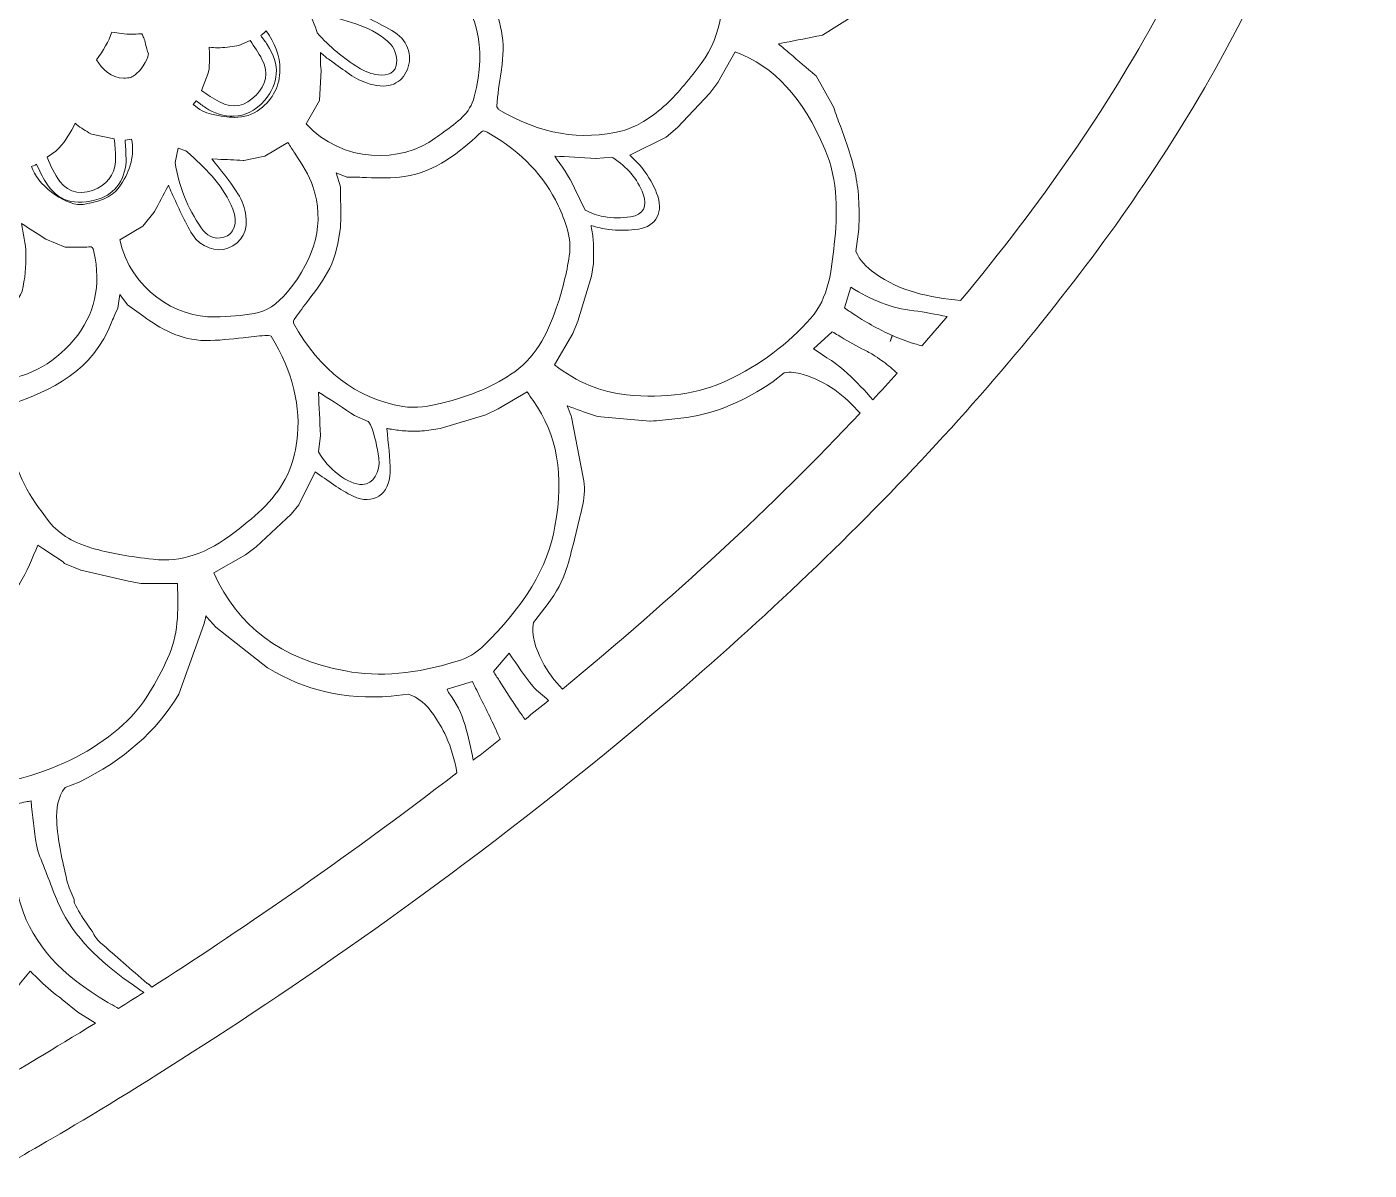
# Model space of a CAD drawing. Extents: x 12 to 8996, y -931 to -69.
# Drawn here: x 5086.9 to 5564.4, y -931.4 to -524.8 of the extents above; entities that cross this region are included whole.
import ezdxf

# ---------------------------------------------------------------- set-up
doc = ezdxf.new("R2010")
doc.units = 0
doc.header["$MEASUREMENT"] = 0
doc.layers.add('Layer 1', color=7, linetype='Continuous')

msp = doc.modelspace()

# ---------------------------------------------------------------- linework, layer by layer
at = {"layer": 'Layer 1', "lineweight": 0}
for points, knots in [([(5491.1, -136.52), (5449.12, -92.73), (5390.98, -68.61), (5327.41, -68.61), (5271.01, -68.61), (5214.99, -87.62), (5169.65, -122.14), (5122.88, -157.75), (5090.64, -207.02), (5076, -265.08), (5061.36, -207.03), (5029.12, -157.77), (4982.34, -122.15), (4937.01, -87.64), (4880.98, -68.62), (4824.59, -68.61), (4824.59, -68.61), (4824.54, -68.61), (4824.54, -68.61), (4760.99, -68.61), (4702.87, -92.72), (4660.89, -136.51), (4612.95, -186.52), (4587.61, -260.36), (4587.61, -350.03), (4587.61, -422.61), (4613.29, -498.34), (4663.94, -575.11), (4704.37, -636.41), (4760.73, -698.52), (4831.45, -759.71), (4951.78, -863.84), (5073.71, -930.15), (5074.92, -930.81), (5074.92, -930.81), (5076, -931.39), (5076, -931.39), (5076, -931.39), (5077.07, -930.81), (5077.07, -930.81), (5078.29, -930.15), (5200.22, -863.84), (5320.55, -759.71), (5391.27, -698.52), (5447.63, -636.41), (5488.06, -575.11), (5538.71, -498.34), (5564.39, -422.61), (5564.39, -350.03), (5564.39, -260.37), (5539.05, -186.54), (5491.1, -136.52)], [0, 0, 0, 0, 1, 1, 1, 2, 2, 2, 3, 3, 3, 4, 4, 4, 5, 5, 5, 6, 6, 6, 7, 7, 7, 8, 8, 8, 9, 9, 9, 10, 10, 10, 11, 11, 11, 12, 12, 12, 13, 13, 13, 14, 14, 14, 15, 15, 15, 16, 16, 16, 17, 17, 17, 17]), ([(5254.06, -552.95), (5254.42, -548.89), (5255, -544.76), (5255.57, -540.77), (5255.57, -540.77), (5255.94, -538.11), (5255.94, -538.11), (5257.22, -528.92), (5255.22, -520.22), (5250, -512.23), (5248.83, -510.44), (5247.64, -508.66), (5246.33, -506.7), (5246.33, -506.7), (5244.34, -503.72), (5244.34, -503.72), (5244.34, -503.72), (5240.66, -500.19), (5240.66, -500.19), (5240.66, -500.19), (5244.79, -499.69), (5244.79, -499.69), (5244.79, -499.69), (5245.25, -499.58), (5245.25, -499.58), (5262.52, -493.73), (5273.16, -481.4), (5278.72, -460.78), (5278.8, -460.69), (5278.94, -460.59), (5279.04, -460.53), (5279.04, -460.53), (5279.76, -460.59), (5279.76, -460.59), (5291.95, -461.58), (5303.46, -462.52), (5313.61, -469.83), (5319.54, -474.1), (5325.15, -478.14), (5327.63, -484.65), (5329.67, -490.02), (5331.44, -496.17), (5333.03, -503.44), (5336.06, -517.34), (5333.48, -529.56), (5325.37, -539.76), (5321.41, -544.74), (5317.33, -549.89), (5312.53, -553.93), (5307.75, -557.96), (5302.99, -560.65), (5298.78, -561.73), (5284.15, -565.47), (5269.32, -562.9), (5254.72, -554.12), (5254.47, -553.92), (5254.08, -553.22), (5254.06, -552.95)], [0, 0, 0, 0, 1, 1, 1, 2, 2, 2, 3, 3, 3, 4, 4, 4, 5, 5, 5, 6, 6, 6, 7, 7, 7, 8, 8, 8, 9, 9, 9, 10, 10, 10, 11, 11, 11, 12, 12, 12, 13, 13, 13, 14, 14, 14, 15, 15, 15, 16, 16, 16, 17, 17, 17, 18, 18, 18, 19, 19, 19, 19]), ([(5419.08, -622.07), (5407.85, -620.99), (5397.53, -618.92), (5388.51, -612.43), (5385.45, -610.22), (5383.17, -607.74), (5381.85, -604.67), (5381.85, -604.67), (5382.86, -596.74), (5382.86, -596.74), (5383.19, -588.62), (5382.76, -582.26), (5381.52, -576.73), (5380.23, -570.98), (5378.22, -565.44), (5376.28, -560.09), (5375.47, -557.85), (5374.66, -555.63), (5373.93, -553.43), (5373.93, -553.43), (5367.69, -542.18), (5367.69, -542.18), (5367.69, -542.18), (5367.36, -541.91), (5367.36, -541.91), (5364.33, -539.4), (5361.33, -536.85), (5358.34, -534.3), (5356.97, -533.14), (5355.61, -531.98), (5354.25, -530.83), (5354.25, -530.83), (5356.39, -530.4), (5356.39, -530.4), (5360.75, -529.54), (5365.14, -528.67), (5369.54, -527.82), (5369.54, -527.82), (5369.96, -527.74), (5369.96, -527.74), (5369.96, -527.74), (5381.05, -520.69), (5381.05, -520.69), (5394.73, -513.36), (5404.91, -502.5), (5413.07, -486.52), (5413.07, -486.52), (5414.79, -481.93), (5414.79, -481.93), (5415.73, -481.23), (5416.74, -480.65), (5417.72, -480.28), (5432.23, -474.87), (5445.13, -480.92), (5458.7, -486.55), (5458.56, -486.59), (5458.44, -486.64), (5458.3, -486.67), (5458.35, -486.69), (5458.39, -486.7), (5458.44, -486.71), (5458.78, -486.76), (5459.11, -486.85), (5459.41, -486.99), (5459.82, -487.19), (5460.16, -487.46), (5460.44, -487.78), (5460.95, -487.98), (5461.45, -488.19), (5461.94, -488.42), (5462.65, -488.75), (5463.33, -489.19), (5463.91, -489.72), (5464.19, -489.98), (5464.43, -490.29), (5464.69, -490.58), (5465.58, -490.89), (5466.44, -491.3), (5467.21, -491.93), (5473.48, -497.13), (5478.42, -503.95), (5484.46, -510.66), (5484.45, -510.66), (5484.44, -510.66), (5484.43, -510.66), (5485.03, -511.35), (5485.51, -512.14), (5485.92, -512.91), (5486.07, -513.19), (5486.22, -513.48), (5486.37, -513.77), (5486.51, -514.05), (5486.66, -514.34), (5486.8, -514.62), (5486.8, -514.63), (5486.8, -514.62), (5486.81, -514.63), (5487.14, -515.23), (5487.48, -515.82), (5487.82, -516.41), (5488.49, -517.57), (5489.05, -518.75), (5489.57, -519.94), (5471.26, -553.59), (5447.65, -587.82), (5419.08, -622.07)], [0, 0, 0, 0, 1, 1, 1, 2, 2, 2, 3, 3, 3, 4, 4, 4, 5, 5, 5, 6, 6, 6, 7, 7, 7, 8, 8, 8, 9, 9, 9, 10, 10, 10, 11, 11, 11, 12, 12, 12, 13, 13, 13, 14, 14, 14, 15, 15, 15, 16, 16, 16, 17, 17, 17, 18, 18, 18, 19, 19, 19, 20, 20, 20, 21, 21, 21, 22, 22, 22, 23, 23, 23, 24, 24, 24, 25, 25, 25, 26, 26, 26, 27, 27, 27, 28, 28, 28, 29, 29, 29, 30, 30, 30, 31, 31, 31, 32, 32, 32, 33, 33, 33, 34, 34, 34, 35, 35, 35, 35]), ([(5191.03, -551), (5191.03, -551), (5191.54, -540.18), (5191.54, -540.18), (5191.54, -540.18), (5191.56, -540), (5191.56, -540), (5191.56, -540), (5191.49, -539.42), (5191.49, -539.42), (5191.41, -538.93), (5191.36, -538.43), (5191.34, -537.92), (5191.34, -537.71), (5191.34, -537.48), (5191.35, -537.17), (5191.35, -537.17), (5191.34, -536.73), (5191.34, -536.73), (5191.34, -536.62), (5191.34, -536.51), (5191.35, -536.4), (5191.4, -535.57), (5191.4, -534.76), (5191.38, -533.95), (5192.38, -534.84), (5193.38, -535.71), (5194.45, -536.43), (5198.79, -539.34), (5202.88, -543.07), (5207.67, -544.72), (5214.86, -547.2), (5219.45, -545.43), (5221.88, -540.8), (5224.27, -536.25), (5222.95, -529.9), (5217.73, -526.7), (5212.15, -523.29), (5206.12, -520.64), (5200.26, -517.79), (5200.26, -517.79), (5202.15, -516.85), (5202.15, -516.85), (5204.68, -515.48), (5207.34, -514.05), (5210.04, -512.7), (5210.04, -512.7), (5215.91, -507.73), (5215.91, -507.73), (5215.91, -507.73), (5220.73, -499.6), (5220.73, -499.6), (5221.97, -500.19), (5223.23, -500.76), (5224.45, -501.31), (5228.45, -503.11), (5232.22, -504.81), (5235.17, -507.35), (5247.17, -517.7), (5250.74, -531.55), (5246.06, -549.68), (5244.56, -555.52), (5240.02, -558.75), (5235.21, -562.17), (5234.24, -562.85), (5233.27, -563.55), (5232.31, -564.26), (5220.13, -573.38), (5199.03, -573.37), (5186.21, -559.21), (5186.21, -559.21), (5191.03, -551), (5191.03, -551)], [0, 0, 0, 0, 1, 1, 1, 2, 2, 2, 3, 3, 3, 4, 4, 4, 5, 5, 5, 6, 6, 6, 7, 7, 7, 8, 8, 8, 9, 9, 9, 10, 10, 10, 11, 11, 11, 12, 12, 12, 13, 13, 13, 14, 14, 14, 15, 15, 15, 16, 16, 16, 17, 17, 17, 18, 18, 18, 19, 19, 19, 20, 20, 20, 21, 21, 21, 22, 22, 22, 23, 23, 23, 24, 24, 24, 24]), ([(5190.19, -526.87), (5190.02, -526.34), (5189.87, -525.8), (5189.66, -525.28), (5189.66, -525.28), (5187.82, -520.6), (5187.82, -520.6), (5187.82, -520.6), (5190.31, -520.11), (5190.31, -520.11), (5191.25, -520.22), (5192.16, -520.35), (5193.03, -520.58), (5201.36, -522.84), (5210.07, -524.61), (5216.38, -531.06), (5218, -532.7), (5218.86, -536.3), (5218.31, -538.57), (5217.49, -541.96), (5213.89, -542.29), (5210.82, -541.7), (5208.78, -541.31), (5206.72, -540.42), (5204.95, -539.32), (5199.48, -535.9), (5194.56, -531.87), (5190.19, -526.87)], [0, 0, 0, 0, 1, 1, 1, 2, 2, 2, 3, 3, 3, 4, 4, 4, 5, 5, 5, 6, 6, 6, 7, 7, 7, 8, 8, 8, 9, 9, 9, 9]), ([(5117.15, -526.63), (5119.4, -527.06), (5121.77, -527.38), (5124.24, -527.38), (5124.63, -527.38), (5125.03, -527.38), (5125.45, -527.36), (5125.45, -527.36), (5127.62, -527.26), (5127.82, -527.25), (5128.04, -527.71), (5128.27, -528.22), (5128.49, -528.71), (5128.7, -529.17), (5128.93, -530.06), (5129.15, -530.92), (5129.46, -532.11), (5129.75, -533.2), (5130.15, -534.34), (5130.15, -534.71), (5129.95, -535.85), (5129.02, -537.51), (5127.22, -540.72), (5124.66, -542.54), (5123.92, -542.75), (5123.06, -542.93), (5122.23, -543.02), (5121.44, -543.02), (5116.84, -543.02), (5113.66, -539.74), (5111.65, -536.55), (5114.16, -533.23), (5115.99, -529.93), (5117.15, -526.63)], [0, 0, 0, 0, 1, 1, 1, 2, 2, 2, 3, 3, 3, 4, 4, 4, 5, 5, 5, 6, 6, 6, 7, 7, 7, 8, 8, 8, 9, 9, 9, 10, 10, 10, 11, 11, 11, 11]), ([(5147.14, -551.09), (5148.26, -551.92), (5149.38, -552.77), (5150.54, -553.56), (5156.2, -557.39), (5164.84, -558.69), (5171.5, -550.88), (5176.47, -545.05), (5177.25, -538.24), (5172.42, -531.09), (5171.68, -530), (5170.87, -528.94), (5170.08, -527.88), (5170.08, -527.88), (5170.54, -527.59), (5170.54, -527.59), (5170.54, -527.59), (5171.69, -526.59), (5172.07, -526.24), (5175.08, -530.12), (5176.94, -535.19), (5176.93, -539.95), (5176.93, -545.7), (5174.54, -550.42), (5169.82, -554), (5167.15, -556.03), (5164.23, -556.97), (5160.65, -556.97), (5158.42, -556.97), (5155.94, -556.63), (5152.59, -555.85), (5150.31, -555.33), (5148.2, -554.2), (5146.05, -552.34), (5146.05, -552.34), (5147.14, -551.09), (5147.14, -551.09)], [0, 0, 0, 0, 1, 1, 1, 2, 2, 2, 3, 3, 3, 4, 4, 4, 5, 5, 5, 6, 6, 6, 7, 7, 7, 8, 8, 8, 9, 9, 9, 10, 10, 10, 11, 11, 11, 12, 12, 12, 12]), ([(5151.38, -541.19), (5151.38, -541.19), (5151.7, -539.7), (5151.7, -539.7), (5151.7, -539.7), (5151.74, -539.25), (5151.74, -539.25), (5151.92, -537.05), (5151.94, -534.84), (5151.81, -532.66), (5151.79, -532.46), (5151.78, -532.26), (5151.76, -532.06), (5152.79, -532.15), (5153.81, -532.19), (5154.83, -532.19), (5157.1, -532.19), (5159.37, -531.97), (5161.59, -531.53), (5161.59, -531.53), (5162.28, -531.39), (5162.28, -531.39), (5162.28, -531.39), (5166.32, -529.68), (5166.32, -529.68), (5167.86, -531.82), (5169.33, -534), (5170.54, -536.31), (5173.09, -541.15), (5172.07, -545.37), (5168.43, -549.08), (5164.54, -553.02), (5160.4, -554.06), (5155.37, -551.41), (5153.18, -550.26), (5151.11, -548.9), (5149.08, -547.45), (5149.08, -547.45), (5151.38, -541.19), (5151.38, -541.19)], [0, 0, 0, 0, 1, 1, 1, 2, 2, 2, 3, 3, 3, 4, 4, 4, 5, 5, 5, 6, 6, 6, 7, 7, 7, 8, 8, 8, 9, 9, 9, 10, 10, 10, 11, 11, 11, 12, 12, 12, 13, 13, 13, 13]), ([(5300.18, -655.63), (5291.18, -654.74), (5282.77, -651.25), (5274.54, -644.96), (5274.54, -644.96), (5281.12, -633.82), (5281.12, -633.82), (5281.12, -633.82), (5282.86, -629.47), (5282.86, -629.47), (5282.86, -629.47), (5287.74, -613.48), (5287.74, -613.48), (5287.74, -613.48), (5288.42, -608.89), (5288.42, -608.89), (5288.42, -608.89), (5288.44, -608.57), (5288.44, -608.57), (5288.44, -607.75), (5288.46, -606.96), (5288.47, -606.18), (5288.5, -604.37), (5288.53, -602.66), (5288.39, -600.9), (5288.26, -599.17), (5287.96, -597.47), (5287.67, -595.82), (5287.65, -595.69), (5287.63, -595.56), (5287.6, -595.42), (5289.79, -596.03), (5291.86, -596.63), (5293.96, -596.87), (5297, -597.22), (5300.13, -597.12), (5303.2, -596.89), (5310.02, -596.4), (5313.46, -591.53), (5311.33, -585.05), (5310.32, -582), (5308.73, -579.03), (5306.87, -576.4), (5305.31, -574.18), (5303.31, -572.28), (5301.43, -570.37), (5301.43, -570.37), (5314.29, -564.03), (5314.29, -564.03), (5314.29, -564.03), (5318.37, -560.61), (5318.37, -560.61), (5318.37, -560.61), (5329.81, -548.37), (5329.81, -548.37), (5329.81, -548.37), (5332.65, -544.55), (5332.65, -544.55), (5332.65, -544.55), (5338.85, -533.67), (5338.85, -533.67), (5352.96, -539.04), (5362.86, -549.79), (5370.78, -568.24), (5375.66, -579.63), (5375.22, -591.73), (5374.13, -602.15), (5373.15, -611.47), (5372.14, -621.12), (5365.81, -628.35), (5357.71, -637.61), (5347.69, -645.08), (5336.03, -650.56), (5325.84, -655.34), (5314.1, -657.01), (5300.18, -655.63)], [0, 0, 0, 0, 1, 1, 1, 2, 2, 2, 3, 3, 3, 4, 4, 4, 5, 5, 5, 6, 6, 6, 7, 7, 7, 8, 8, 8, 9, 9, 9, 10, 10, 10, 11, 11, 11, 12, 12, 12, 13, 13, 13, 14, 14, 14, 15, 15, 15, 16, 16, 16, 17, 17, 17, 18, 18, 18, 19, 19, 19, 20, 20, 20, 21, 21, 21, 22, 22, 22, 23, 23, 23, 24, 24, 24, 25, 25, 25, 25]), ([(5118.46, -570.99), (5118.59, -575.89), (5116.66, -579.82), (5112.11, -582.12), (5107.03, -584.68), (5101.8, -584.09), (5098.62, -579.75), (5096.74, -577.17), (5095.38, -574.21), (5094.13, -571.17), (5094.13, -571.17), (5097.18, -568.98), (5097.18, -568.98), (5097.18, -568.98), (5098.09, -568.16), (5098.09, -568.16), (5098.09, -568.16), (5098.32, -567.89), (5098.32, -567.89), (5100.7, -565.24), (5102.59, -562.32), (5104.03, -559.08), (5105.56, -560.28), (5107.19, -561.41), (5108.95, -562.41), (5108.95, -562.41), (5109.87, -562.92), (5109.87, -562.92), (5109.87, -562.92), (5117.97, -564.62), (5117.97, -564.62), (5118.21, -566.74), (5118.4, -568.86), (5118.46, -570.99)], [0, 0, 0, 0, 1, 1, 1, 2, 2, 2, 3, 3, 3, 4, 4, 4, 5, 5, 5, 6, 6, 6, 7, 7, 7, 8, 8, 8, 9, 9, 9, 10, 10, 10, 11, 11, 11, 11]), ([(5260.43, -647.42), (5253.44, -652.43), (5244.91, -656.1), (5234.36, -658.63), (5230.35, -659.59), (5225.17, -660.59), (5220.62, -659.79), (5203.96, -656.85), (5191.23, -647.11), (5181.75, -630.15), (5181.68, -629.86), (5181.83, -629.08), (5182.01, -628.82), (5182.01, -628.82), (5182.01, -628.82), (5182.01, -628.82), (5183.39, -626.84), (5184.89, -624.87), (5186.35, -622.96), (5188.98, -619.5), (5191.71, -615.93), (5193.9, -612.04), (5196, -608.31), (5197.43, -603.58), (5198.26, -597.58), (5198.76, -594.01), (5198.65, -590.45), (5198.53, -586.69), (5198.49, -585.05), (5198.44, -583.37), (5198.44, -581.65), (5198.44, -581.65), (5196.97, -576.7), (5196.97, -576.7), (5196.97, -576.7), (5200.75, -578.22), (5200.75, -578.22), (5200.75, -578.22), (5201.19, -578.22), (5201.19, -578.22), (5203.46, -578.22), (5205.65, -578.3), (5207.77, -578.37), (5212.41, -578.54), (5216.79, -578.69), (5221.12, -578.02), (5232.42, -576.26), (5240.95, -569.37), (5247.8, -562.85), (5249.2, -561.52), (5249.49, -561.49), (5251.25, -562.53), (5263.02, -569.52), (5271.07, -577.94), (5275.86, -588.26), (5278.45, -593.85), (5280.9, -599.83), (5279.87, -606.22), (5278.88, -612.46), (5277.46, -618.3), (5275.68, -623.58), (5272.68, -632.43), (5268.76, -641.45), (5260.43, -647.42)], [0, 0, 0, 0, 1, 1, 1, 2, 2, 2, 3, 3, 3, 4, 4, 4, 5, 5, 5, 6, 6, 6, 7, 7, 7, 8, 8, 8, 9, 9, 9, 10, 10, 10, 11, 11, 11, 12, 12, 12, 13, 13, 13, 14, 14, 14, 15, 15, 15, 16, 16, 16, 17, 17, 17, 18, 18, 18, 19, 19, 19, 20, 20, 20, 21, 21, 21, 21]), ([(5106.07, -588), (5099.8, -588), (5090.37, -580.67), (5088.55, -574.5), (5088.81, -574.38), (5089.66, -573.98), (5090.33, -573.67), (5091.36, -575.87), (5092.42, -578.01), (5093.66, -580.04), (5097.84, -586.9), (5103.82, -588.54), (5112.59, -585.97), (5118.36, -584.28), (5122.36, -578.48), (5122.19, -571.49), (5122.14, -569.36), (5122, -567.23), (5121.84, -565.09), (5121.84, -565.09), (5124.16, -564.75), (5124.16, -564.75), (5125.16, -570.41), (5123.9, -575.42), (5120.25, -581.08), (5118.17, -584.3), (5115.11, -586.7), (5106.91, -587.94), (5106.64, -587.98), (5106.35, -588), (5106.07, -588)], [0, 0, 0, 0, 1, 1, 1, 2, 2, 2, 3, 3, 3, 4, 4, 4, 5, 5, 5, 6, 6, 6, 7, 7, 7, 8, 8, 8, 9, 9, 9, 10, 10, 10, 10]), ([(5128.21, -595.71), (5128.21, -595.71), (5132.08, -590.82), (5132.08, -590.82), (5132.08, -590.82), (5132.31, -590.47), (5132.31, -590.47), (5133.86, -587.53), (5135.44, -584.6), (5137.09, -581.53), (5137.09, -581.53), (5137.31, -581.11), (5137.31, -581.11), (5137.66, -582.07), (5138, -583), (5138.43, -583.88), (5140.8, -588.85), (5142.91, -594), (5145.82, -598.65), (5148.67, -603.21), (5154.51, -605.04), (5158.38, -603.5), (5163.49, -601.47), (5165.79, -597.39), (5164.68, -591.01), (5164.22, -588.3), (5162.95, -585.54), (5161.41, -583.23), (5158.83, -579.39), (5155.88, -575.76), (5152.74, -571.71), (5152.74, -571.71), (5154.72, -571.85), (5154.72, -571.85), (5157.9, -571.99), (5160.86, -572.12), (5163.81, -572.3), (5163.81, -572.3), (5164.12, -572.32), (5164.12, -572.32), (5164.12, -572.32), (5171.53, -570.75), (5171.53, -570.75), (5171.53, -570.75), (5179.75, -565.94), (5179.75, -565.94), (5180.56, -567.23), (5181.39, -568.5), (5182.2, -569.73), (5184.84, -573.73), (5187.33, -577.51), (5188.67, -581.61), (5192.84, -594.3), (5189.88, -606.54), (5179.62, -619.02), (5175.89, -623.56), (5172.1, -626.01), (5167.71, -626.75), (5163.51, -627.44), (5158.96, -627.84), (5153.82, -627.95), (5139.96, -628.31), (5123.88, -618.12), (5119.93, -600.53), (5119.93, -600.53), (5128.21, -595.71), (5128.21, -595.71)], [0, 0, 0, 0, 1, 1, 1, 2, 2, 2, 3, 3, 3, 4, 4, 4, 5, 5, 5, 6, 6, 6, 7, 7, 7, 8, 8, 8, 9, 9, 9, 10, 10, 10, 11, 11, 11, 12, 12, 12, 13, 13, 13, 14, 14, 14, 15, 15, 15, 16, 16, 16, 17, 17, 17, 18, 18, 18, 19, 19, 19, 20, 20, 20, 21, 21, 21, 22, 22, 22, 22]), ([(5140.71, -567.9), (5140.71, -567.9), (5143.44, -568.9), (5143.44, -568.9), (5144.03, -569.35), (5144.6, -569.81), (5145.13, -570.29), (5151.27, -575.83), (5157.05, -581.73), (5160.13, -589.6), (5162.08, -594.57), (5160.69, -598.5), (5156.94, -599.6), (5153.44, -600.62), (5150.74, -598.86), (5148.92, -596.23), (5144.08, -589.2), (5140.95, -581.58), (5139.66, -573.04), (5139.66, -573.04), (5140.71, -567.9), (5140.71, -567.9)], [0, 0, 0, 0, 1, 1, 1, 2, 2, 2, 3, 3, 3, 4, 4, 4, 5, 5, 5, 6, 6, 6, 7, 7, 7, 7]), ([(5285.55, -590), (5285.55, -590), (5281.77, -582.12), (5281.77, -582.12), (5279.73, -577.89), (5277.05, -574.1), (5274.66, -570.75), (5279.07, -570.97), (5284.15, -571.24), (5289.27, -571.58), (5289.27, -571.58), (5289.44, -571.59), (5289.44, -571.59), (5289.44, -571.59), (5294.93, -571.14), (5294.93, -571.14), (5295.1, -571.22), (5295.28, -571.28), (5295.43, -571.38), (5300.28, -574.54), (5304.11, -578.71), (5306.16, -584.26), (5307.77, -588.6), (5306.28, -591.64), (5301.66, -592.35), (5298.54, -592.83), (5295.17, -592.93), (5292.12, -592.26), (5289.78, -591.75), (5287.55, -591.08), (5285.55, -590)], [0, 0, 0, 0, 1, 1, 1, 2, 2, 2, 3, 3, 3, 4, 4, 4, 5, 5, 5, 6, 6, 6, 7, 7, 7, 8, 8, 8, 9, 9, 9, 10, 10, 10, 10]), ([(5041.28, -604.77), (5041.69, -602.95), (5041.74, -602.96), (5043.03, -603.05), (5044.89, -603.18), (5046.76, -603.15), (5048.56, -603.12), (5049.36, -603.11), (5050.17, -603.09), (5051, -603.09), (5051, -603.09), (5051.4, -603.09), (5051.4, -603.09), (5051.4, -603.09), (5057.77, -600.74), (5057.77, -600.74), (5057.77, -600.74), (5058.06, -600.5), (5058.06, -600.5), (5058.17, -600.41), (5058.27, -600.34), (5058.37, -600.27), (5060.77, -598.67), (5063.21, -597.13), (5065.77, -595.5), (5065.77, -595.5), (5067.03, -594.7), (5067.03, -594.7), (5066.33, -598.36), (5065.52, -601.89), (5065.43, -605.44), (5065.32, -609.88), (5065.72, -614.48), (5066.83, -618.77), (5067.8, -622.58), (5072.29, -625.24), (5076, -625.19), (5079.71, -625.24), (5084.2, -622.58), (5085.18, -618.77), (5086.28, -614.48), (5086.68, -609.88), (5086.57, -605.44), (5086.48, -601.88), (5085.66, -598.33), (5084.97, -594.66), (5084.97, -594.66), (5086.2, -595.48), (5086.2, -595.48), (5088.77, -597.12), (5091.22, -598.67), (5093.63, -600.27), (5093.63, -600.27), (5100.57, -603.09), (5100.57, -603.09), (5100.57, -603.09), (5101, -603.09), (5101, -603.09), (5101.83, -603.09), (5102.63, -603.11), (5103.43, -603.12), (5105.24, -603.15), (5107.11, -603.18), (5108.97, -603.05), (5110.26, -602.96), (5110.3, -602.95), (5110.72, -604.77), (5113.45, -616.77), (5111.08, -627.29), (5103.64, -636.03), (5095.78, -645.27), (5086.22, -650.17), (5076, -650.19), (5065.78, -650.17), (5056.22, -645.27), (5048.36, -636.03), (5040.93, -627.29), (5038.54, -616.77), (5041.28, -604.77)], [0, 0, 0, 0, 1, 1, 1, 2, 2, 2, 3, 3, 3, 4, 4, 4, 5, 5, 5, 6, 6, 6, 7, 7, 7, 8, 8, 8, 9, 9, 9, 10, 10, 10, 11, 11, 11, 12, 12, 12, 13, 13, 13, 14, 14, 14, 15, 15, 15, 16, 16, 16, 17, 17, 17, 18, 18, 18, 19, 19, 19, 20, 20, 20, 21, 21, 21, 22, 22, 22, 23, 23, 23, 24, 24, 24, 25, 25, 25, 26, 26, 26, 26]), ([(5131.87, -714.14), (5123.42, -713.17), (5117.1, -712.06), (5111.37, -710.53), (5103.88, -708.53), (5098.48, -705.34), (5094.88, -700.77), (5087.73, -691.73), (5082.76, -683.65), (5081.75, -673.62), (5081.63, -672.4), (5081.5, -671.19), (5081.37, -669.98), (5081.37, -669.98), (5081.43, -669.97), (5081.43, -669.97), (5081.43, -669.97), (5081.43, -669.97), (5081.43, -669.97), (5081.43, -669.97), (5081.37, -669.98), (5081.37, -669.98), (5081.37, -669.98), (5081.43, -669.97), (5081.43, -669.97), (5081.43, -669.97), (5081.37, -669.98), (5081.37, -669.98), (5081.36, -669.96), (5081.36, -669.94), (5081.36, -669.91), (5080.99, -666.49), (5080.61, -662.97), (5080.42, -659.51), (5080.68, -659.27), (5081.12, -658.97), (5081.38, -658.88), (5095.27, -654.32), (5110.39, -647.27), (5117.16, -629.59), (5117.48, -628.76), (5117.84, -627.95), (5118.32, -626.89), (5118.32, -626.89), (5119.24, -624.81), (5119.24, -624.81), (5119.24, -624.81), (5119.97, -619.93), (5119.97, -619.93), (5119.97, -619.93), (5122.69, -623.67), (5122.69, -623.67), (5122.69, -623.67), (5128.5, -627.82), (5128.5, -627.82), (5134.01, -631.79), (5141.49, -636.34), (5150.51, -636.34), (5150.51, -636.34), (5150.54, -636.34), (5150.54, -636.34), (5155.02, -636.34), (5159.51, -635.82), (5163.84, -635.32), (5166.4, -635.02), (5169.03, -634.72), (5171.61, -634.53), (5172.44, -634.47), (5173.46, -634.66), (5173.85, -634.84), (5181.55, -647.7), (5184.53, -659.9), (5182.96, -672.15), (5182.45, -676.17), (5181.28, -680.28), (5179.58, -684.05), (5175.77, -692.47), (5168.89, -698.26), (5160.96, -704.43), (5150.98, -712.18), (5141.74, -715.26), (5131.87, -714.14)], [0, 0, 0, 0, 1, 1, 1, 2, 2, 2, 3, 3, 3, 4, 4, 4, 5, 5, 5, 6, 6, 6, 7, 7, 7, 8, 8, 8, 9, 9, 9, 10, 10, 10, 11, 11, 11, 12, 12, 12, 13, 13, 13, 14, 14, 14, 15, 15, 15, 16, 16, 16, 17, 17, 17, 18, 18, 18, 19, 19, 19, 20, 20, 20, 21, 21, 21, 22, 22, 22, 23, 23, 23, 24, 24, 24, 25, 25, 25, 26, 26, 26, 27, 27, 27, 27]), ([(5405.25, -638.22), (5404.41, -637.99), (5403.57, -637.75), (5402.74, -637.5), (5402.74, -637.5), (5402.46, -637.42), (5402.46, -637.42), (5399.92, -636.63), (5397.38, -635.69), (5394.89, -634.6), (5394.89, -634.6), (5393.98, -636.67), (5393.98, -636.67), (5393.98, -636.67), (5394.66, -634.49), (5394.66, -634.49), (5393.54, -634), (5392.43, -633.48), (5391.33, -632.93), (5391.33, -632.93), (5390.83, -632.68), (5390.83, -632.68), (5388.51, -631.5), (5386.19, -630.2), (5383.92, -628.8), (5383.92, -628.8), (5383.17, -628.33), (5383.17, -628.33), (5382.3, -627.78), (5381.44, -627.22), (5380.4, -626.53), (5380.4, -626.53), (5379.7, -626.06), (5379.7, -626.06), (5379.07, -625.62), (5378.43, -625.18), (5377.79, -624.74), (5377.79, -624.74), (5380.02, -617.35), (5380.02, -617.35), (5387.16, -621.97), (5394.36, -624.83), (5402.37, -625.72), (5406.35, -626.16), (5410.32, -627.17), (5414.28, -627.75), (5411.32, -631.24), (5408.32, -634.73), (5405.25, -638.22)], [0, 0, 0, 0, 1, 1, 1, 2, 2, 2, 3, 3, 3, 4, 4, 4, 5, 5, 5, 6, 6, 6, 7, 7, 7, 8, 8, 8, 9, 9, 9, 10, 10, 10, 11, 11, 11, 12, 12, 12, 13, 13, 13, 14, 14, 14, 15, 15, 15, 16, 16, 16, 16]), ([(5378.88, -648.04), (5375.36, -644.68), (5371.01, -642.18), (5366.73, -639.3), (5366.73, -639.3), (5366.79, -639.25), (5366.79, -639.25), (5366.79, -639.25), (5373.41, -633.23), (5373.41, -633.23), (5374.08, -633.63), (5374.76, -634.03), (5375.45, -634.45), (5378.17, -636.08), (5380.98, -637.77), (5383.96, -639.23), (5385.31, -639.89), (5386.64, -640.62), (5387.92, -641.4), (5388.98, -642.05), (5389.98, -642.74), (5390.97, -643.46), (5390.97, -643.46), (5391.55, -643.84), (5391.55, -643.84), (5393.25, -645.1), (5394.91, -646.49), (5396.49, -648), (5393.65, -651.13), (5390.76, -654.27), (5387.83, -657.4), (5385.04, -654.15), (5382.03, -651.05), (5378.88, -648.04)], [0, 0, 0, 0, 1, 1, 1, 2, 2, 2, 3, 3, 3, 4, 4, 4, 5, 5, 5, 6, 6, 6, 7, 7, 7, 8, 8, 8, 9, 9, 9, 10, 10, 10, 11, 11, 11, 11]), ([(5277.4, -760.29), (5274.61, -757.38), (5272.13, -754.18), (5270.23, -750.4), (5267.89, -745.76), (5266.29, -741.24), (5267.07, -736.64), (5267.07, -736.64), (5271.96, -730.37), (5271.96, -730.37), (5275.38, -725.77), (5277.62, -721.64), (5278.79, -717.76), (5280.82, -711.06), (5282.39, -704.32), (5283.91, -697.8), (5283.91, -697.8), (5284.64, -694.64), (5284.64, -694.64), (5285.39, -691.47), (5285.45, -688.23), (5284.83, -685.02), (5284.83, -685.02), (5280.66, -663.54), (5280.66, -663.54), (5280.66, -663.54), (5280.56, -663.16), (5280.56, -663.16), (5280.09, -661.94), (5279.62, -660.72), (5279.15, -659.51), (5279.18, -659.53), (5279.22, -659.54), (5279.26, -659.56), (5282.32, -660.7), (5285.23, -661.8), (5288.15, -662.82), (5289.08, -663.14), (5290.07, -663.35), (5291.07, -663.44), (5291.07, -663.44), (5308.53, -665.07), (5308.53, -665.07), (5308.53, -665.07), (5308.74, -665.05), (5308.74, -665.05), (5310.21, -664.9), (5311.63, -664.77), (5313.02, -664.64), (5316.03, -664.37), (5318.86, -664.12), (5321.72, -663.68), (5332.08, -662.13), (5342.07, -657.99), (5352.4, -650.92), (5352.4, -650.92), (5356.27, -647.78), (5356.27, -647.78), (5358.49, -647.44), (5360.74, -647.71), (5363.07, -648.4), (5371.54, -650.92), (5377.79, -656.01), (5383.32, -662.21), (5352.31, -695.03), (5316.8, -727.9), (5277.4, -760.29)], [0, 0, 0, 0, 1, 1, 1, 2, 2, 2, 3, 3, 3, 4, 4, 4, 5, 5, 5, 6, 6, 6, 7, 7, 7, 8, 8, 8, 9, 9, 9, 10, 10, 10, 11, 11, 11, 12, 12, 12, 13, 13, 13, 14, 14, 14, 15, 15, 15, 16, 16, 16, 17, 17, 17, 18, 18, 18, 19, 19, 19, 20, 20, 20, 21, 21, 21, 22, 22, 22, 22]), ([(5153.4, -718.95), (5153.4, -718.95), (5164.7, -712.59), (5164.7, -712.59), (5164.7, -712.59), (5168.42, -709.67), (5168.42, -709.67), (5168.42, -709.67), (5180.96, -698.07), (5180.96, -698.07), (5180.96, -698.07), (5183.69, -694.76), (5183.69, -694.76), (5183.69, -694.76), (5189.44, -683.01), (5189.44, -683.01), (5193.88, -686.07), (5198.16, -689.45), (5202.96, -691.69), (5210.09, -695.01), (5216, -691.07), (5216.11, -683.24), (5216.18, -678.08), (5215.44, -672.91), (5214.94, -667.63), (5215.31, -667.69), (5215.68, -667.74), (5216.08, -667.81), (5217.61, -668.05), (5219.34, -668.33), (5221.13, -668.45), (5222.89, -668.58), (5224.63, -668.54), (5226.31, -668.52), (5227.01, -668.51), (5227.7, -668.49), (5228.39, -668.49), (5228.39, -668.49), (5233.92, -667.64), (5233.92, -667.64), (5233.92, -667.64), (5250.16, -662.74), (5250.16, -662.74), (5250.16, -662.74), (5254.6, -660.68), (5254.6, -660.68), (5254.6, -660.68), (5264.91, -654.59), (5264.91, -654.59), (5265.62, -655.69), (5266.28, -656.72), (5266.99, -657.71), (5275.61, -669.84), (5278.09, -684.04), (5274.77, -702.41), (5272.09, -717.27), (5264.11, -730.51), (5248.9, -745.36), (5246.76, -747.45), (5243.62, -749.24), (5240.28, -750.29), (5225.4, -754.94), (5212.3, -756.11), (5200.24, -753.85), (5177.35, -749.57), (5162, -738.15), (5153.4, -718.95)], [0, 0, 0, 0, 1, 1, 1, 2, 2, 2, 3, 3, 3, 4, 4, 4, 5, 5, 5, 6, 6, 6, 7, 7, 7, 8, 8, 8, 9, 9, 9, 10, 10, 10, 11, 11, 11, 12, 12, 12, 13, 13, 13, 14, 14, 14, 15, 15, 15, 16, 16, 16, 17, 17, 17, 18, 18, 18, 19, 19, 19, 20, 20, 20, 21, 21, 21, 22, 22, 22, 22]), ([(5209.12, -666.35), (5210.73, -670.03), (5211.5, -674.17), (5212.08, -678.19), (5212.81, -683.22), (5209.99, -687.43), (5206.35, -687.53), (5201.09, -687.68), (5193.86, -681.81), (5190.67, -675.97), (5190.67, -675.97), (5191.3, -670.14), (5191.3, -670.14), (5191.3, -670.14), (5191.3, -669.99), (5191.3, -669.99), (5191.15, -664.82), (5190.87, -659.71), (5190.62, -655.2), (5190.61, -655.01), (5190.6, -654.83), (5190.59, -654.65), (5190.62, -654.67), (5190.64, -654.68), (5190.66, -654.7), (5194.22, -656.95), (5198.25, -659.51), (5202.16, -662.17), (5202.16, -662.17), (5203.4, -663.02), (5203.4, -663.02), (5203.4, -663.02), (5208.34, -665.08), (5208.34, -665.08), (5208.65, -665.48), (5208.93, -665.9), (5209.12, -666.35)], [0, 0, 0, 0, 1, 1, 1, 2, 2, 2, 3, 3, 3, 4, 4, 4, 5, 5, 5, 6, 6, 6, 7, 7, 7, 8, 8, 8, 9, 9, 9, 10, 10, 10, 11, 11, 11, 12, 12, 12, 12]), ([(5015.05, -749.44), (5011.25, -741.24), (5011.09, -732.76), (5011.55, -722.73), (5011.55, -722.73), (5024.16, -722.73), (5024.16, -722.73), (5024.16, -722.73), (5029.02, -721.89), (5029.02, -721.89), (5029.02, -721.89), (5045.54, -718.13), (5045.54, -718.13), (5045.54, -718.13), (5051.74, -715.35), (5051.74, -715.35), (5051.74, -715.35), (5052.12, -715.14), (5052.12, -715.14), (5054.53, -713.41), (5057.1, -711.76), (5059.37, -710.31), (5059.37, -710.31), (5061.18, -709.15), (5061.18, -709.15), (5063.23, -713.82), (5065.01, -718.62), (5067.69, -722.85), (5069.97, -726.46), (5072.99, -728.26), (5076, -728.26), (5079.01, -728.26), (5082.03, -726.46), (5084.31, -722.85), (5086.99, -718.62), (5088.77, -713.82), (5090.82, -709.15), (5090.82, -709.15), (5092.64, -710.32), (5092.64, -710.32), (5094.91, -711.77), (5097.47, -713.41), (5099.78, -715.05), (5099.78, -715.05), (5099.95, -715.23), (5099.95, -715.23), (5099.95, -715.23), (5100.28, -715.58), (5100.28, -715.58), (5100.28, -715.58), (5106.08, -718.01), (5106.08, -718.01), (5106.08, -718.01), (5123.08, -721.91), (5123.08, -721.91), (5123.08, -721.91), (5127.43, -722.69), (5127.43, -722.69), (5127.43, -722.69), (5140.45, -722.73), (5140.45, -722.73), (5140.91, -732.76), (5140.75, -741.24), (5136.94, -749.44), (5133.07, -757.77), (5128.48, -766.39), (5121.18, -772.95), (5112.17, -781.05), (5101.43, -786.96), (5088.36, -791.02), (5083.82, -792.43), (5079.76, -793.14), (5076.03, -793.19), (5072.24, -793.14), (5068.18, -792.43), (5063.64, -791.02), (5050.57, -786.96), (5039.83, -781.05), (5030.83, -772.95), (5023.52, -766.4), (5018.93, -757.77), (5015.05, -749.44)], [0, 0, 0, 0, 1, 1, 1, 2, 2, 2, 3, 3, 3, 4, 4, 4, 5, 5, 5, 6, 6, 6, 7, 7, 7, 8, 8, 8, 9, 9, 9, 10, 10, 10, 11, 11, 11, 12, 12, 12, 13, 13, 13, 14, 14, 14, 15, 15, 15, 16, 16, 16, 17, 17, 17, 18, 18, 18, 19, 19, 19, 20, 20, 20, 21, 21, 21, 22, 22, 22, 23, 23, 23, 24, 24, 24, 25, 25, 25, 26, 26, 26, 27, 27, 27, 27]), ([(5131.41, -866.33), (5131.23, -866.16), (5131.05, -866), (5130.88, -865.83), (5130.71, -865.67), (5130.54, -865.52), (5130.37, -865.37), (5130.32, -865.34), (5130.27, -865.29), (5130.21, -865.25), (5130.36, -865.35), (5130.55, -865.46), (5130.29, -865.3), (5130.07, -865.17), (5129.91, -864.99), (5129.73, -864.83), (5129.72, -864.89), (5129.71, -864.95), (5129.71, -865.02), (5123.82, -859.86), (5118.52, -855.25), (5113.25, -850.61), (5111.84, -849.36), (5110.82, -848.05), (5110.24, -846.47), (5109.44, -845.57), (5108.78, -844.49), (5108.08, -843.54), (5106.44, -841.31), (5105.06, -838.92), (5103.89, -836.41), (5103.69, -835.98), (5103.65, -835.54), (5103.71, -835.1), (5102.78, -833.06), (5101.74, -830.75), (5101.18, -828.32), (5099.58, -821.32), (5097.82, -814.23), (5097.51, -807.12), (5097.33, -803.02), (5097.93, -798.62), (5100.5, -795.35), (5100.5, -795.35), (5105.5, -793.39), (5105.5, -793.39), (5121.38, -785.61), (5132.98, -775.38), (5140.96, -762.11), (5140.96, -762.11), (5149.91, -737.31), (5149.91, -737.31), (5149.91, -737.31), (5150, -737.01), (5150, -737.01), (5150.19, -736.1), (5150.37, -735.19), (5150.56, -734.29), (5151.03, -734.83), (5151.52, -735.37), (5152, -735.91), (5152, -735.91), (5154.15, -738.31), (5154.15, -738.31), (5154.15, -738.31), (5172.54, -752.72), (5172.54, -752.72), (5172.54, -752.72), (5172.75, -752.87), (5172.75, -752.87), (5185.69, -760.77), (5199.94, -764.04), (5216.46, -762.83), (5216.46, -762.83), (5222.53, -762.06), (5222.53, -762.06), (5226.23, -763.26), (5229.15, -765.82), (5231.57, -769.38), (5233.24, -771.83), (5234.77, -774.43), (5236.01, -777.12), (5237.92, -781.27), (5239.1, -785.58), (5239.89, -790.08), (5198.65, -821.73), (5160.27, -847.77), (5131.41, -866.33)], [0, 0, 0, 0, 1, 1, 1, 2, 2, 2, 3, 3, 3, 4, 4, 4, 5, 5, 5, 6, 6, 6, 7, 7, 7, 8, 8, 8, 9, 9, 9, 10, 10, 10, 11, 11, 11, 12, 12, 12, 13, 13, 13, 14, 14, 14, 15, 15, 15, 16, 16, 16, 17, 17, 17, 18, 18, 18, 19, 19, 19, 20, 20, 20, 21, 21, 21, 22, 22, 22, 23, 23, 23, 24, 24, 24, 25, 25, 25, 26, 26, 26, 27, 27, 27, 28, 28, 28, 29, 29, 29, 29]), ([(5264.12, -771.09), (5263.42, -770.14), (5262.71, -769.13), (5261.96, -768.04), (5261.96, -768.04), (5261.81, -767.84), (5261.81, -767.84), (5260.68, -766.19), (5259.59, -764.52), (5258.51, -762.85), (5258.51, -762.85), (5254.91, -757.23), (5254.91, -757.23), (5254.22, -756.14), (5253.53, -755.08), (5252.84, -754.03), (5252.84, -754.03), (5258.48, -747.58), (5258.48, -747.58), (5261.38, -751.75), (5263.94, -755.68), (5266.88, -759.28), (5268.45, -761.2), (5270.66, -762.61), (5272.52, -764.3), (5269.73, -766.56), (5266.94, -768.83), (5264.12, -771.09)], [0, 0, 0, 0, 1, 1, 1, 2, 2, 2, 3, 3, 3, 4, 4, 4, 5, 5, 5, 6, 6, 6, 7, 7, 7, 8, 8, 8, 9, 9, 9, 9]), ([(5236.93, -761.57), (5236.66, -761.22), (5236.51, -760.77), (5236.39, -760.28), (5236.39, -760.28), (5245.42, -757.63), (5245.42, -757.63), (5246.42, -759.69), (5247.44, -761.73), (5248.45, -763.77), (5250.89, -768.68), (5253.2, -773.34), (5255.27, -778.14), (5252.07, -780.66), (5248.89, -783.15), (5245.72, -785.6), (5243.97, -777.24), (5242.54, -768.63), (5236.93, -761.57)], [0, 0, 0, 0, 1, 1, 1, 2, 2, 2, 3, 3, 3, 4, 4, 4, 5, 5, 5, 6, 6, 6, 6]), ([(5119.52, -873.9), (5119.52, -873.9), (5118.9, -873.55), (5118.9, -873.55), (5117.84, -872.95), (5116.79, -872.34), (5115.74, -871.74), (5098.91, -861.96), (5089.1, -851.03), (5084.86, -837.33), (5082.51, -829.77), (5081.18, -821.84), (5080.28, -815.77), (5079.78, -812.36), (5080.01, -808.65), (5080.24, -805.07), (5080.24, -805.07), (5080.38, -802.73), (5080.38, -802.73), (5080.41, -802.48), (5080.69, -801.96), (5080.9, -801.75), (5082.7, -801.16), (5084.62, -800.79), (5086.48, -800.43), (5087.13, -800.3), (5087.76, -800.17), (5088.38, -800.04), (5088.99, -805.44), (5089.46, -810.61), (5090.34, -815.69), (5090.83, -818.56), (5092.09, -821.32), (5093.19, -824.06), (5095.56, -829.92), (5097.46, -836.07), (5100.62, -841.49), (5106.91, -852.26), (5116.61, -860.04), (5126.67, -866.94), (5127.28, -867.36), (5127.91, -867.76), (5128.53, -868.17), (5125.42, -870.16), (5122.38, -872.1), (5119.52, -873.9)], [0, 0, 0, 0, 1, 1, 1, 2, 2, 2, 3, 3, 3, 4, 4, 4, 5, 5, 5, 6, 6, 6, 7, 7, 7, 8, 8, 8, 9, 9, 9, 10, 10, 10, 11, 11, 11, 12, 12, 12, 13, 13, 13, 14, 14, 14, 15, 15, 15, 15]), ([(5041.42, -879.56), (5041.42, -879.56), (5052.3, -870.86), (5052.3, -870.86), (5052.3, -870.86), (5052.49, -870.7), (5052.49, -870.7), (5052.57, -870.61), (5052.68, -870.52), (5052.81, -870.41), (5053.01, -870.23), (5053.24, -870.05), (5053.52, -869.86), (5056.39, -867.97), (5058.86, -865.54), (5061.25, -863.19), (5062.14, -862.31), (5063.04, -861.44), (5063.96, -860.58), (5066.98, -864.34), (5069.94, -867.99), (5072.81, -871.7), (5073.92, -873.14), (5074.97, -873.79), (5076, -873.78), (5077.03, -873.79), (5078.08, -873.14), (5079.19, -871.7), (5082.06, -867.99), (5085.02, -864.34), (5088.04, -860.58), (5088.96, -861.44), (5089.86, -862.31), (5090.75, -863.18), (5093.14, -865.54), (5095.61, -867.97), (5098.47, -869.85), (5098.76, -870.05), (5098.99, -870.23), (5099.22, -870.43), (5099.32, -870.52), (5099.42, -870.61), (5099.51, -870.7), (5099.51, -870.7), (5105.07, -875.21), (5105.07, -875.21), (5105.07, -875.21), (5111.26, -879.07), (5111.26, -879.07), (5096.09, -888.49), (5083.95, -895.65), (5075.99, -900.25), (5066.9, -895.02), (5056.36, -888.85), (5041.42, -879.56)], [0, 0, 0, 0, 1, 1, 1, 2, 2, 2, 3, 3, 3, 4, 4, 4, 5, 5, 5, 6, 6, 6, 7, 7, 7, 8, 8, 8, 9, 9, 9, 10, 10, 10, 11, 11, 11, 12, 12, 12, 13, 13, 13, 14, 14, 14, 15, 15, 15, 16, 16, 16, 17, 17, 17, 18, 18, 18, 18])]:
    msp.add_open_spline(points, degree=3, knots=knots, dxfattribs=at)

doc.saveas('drawing.dxf')
